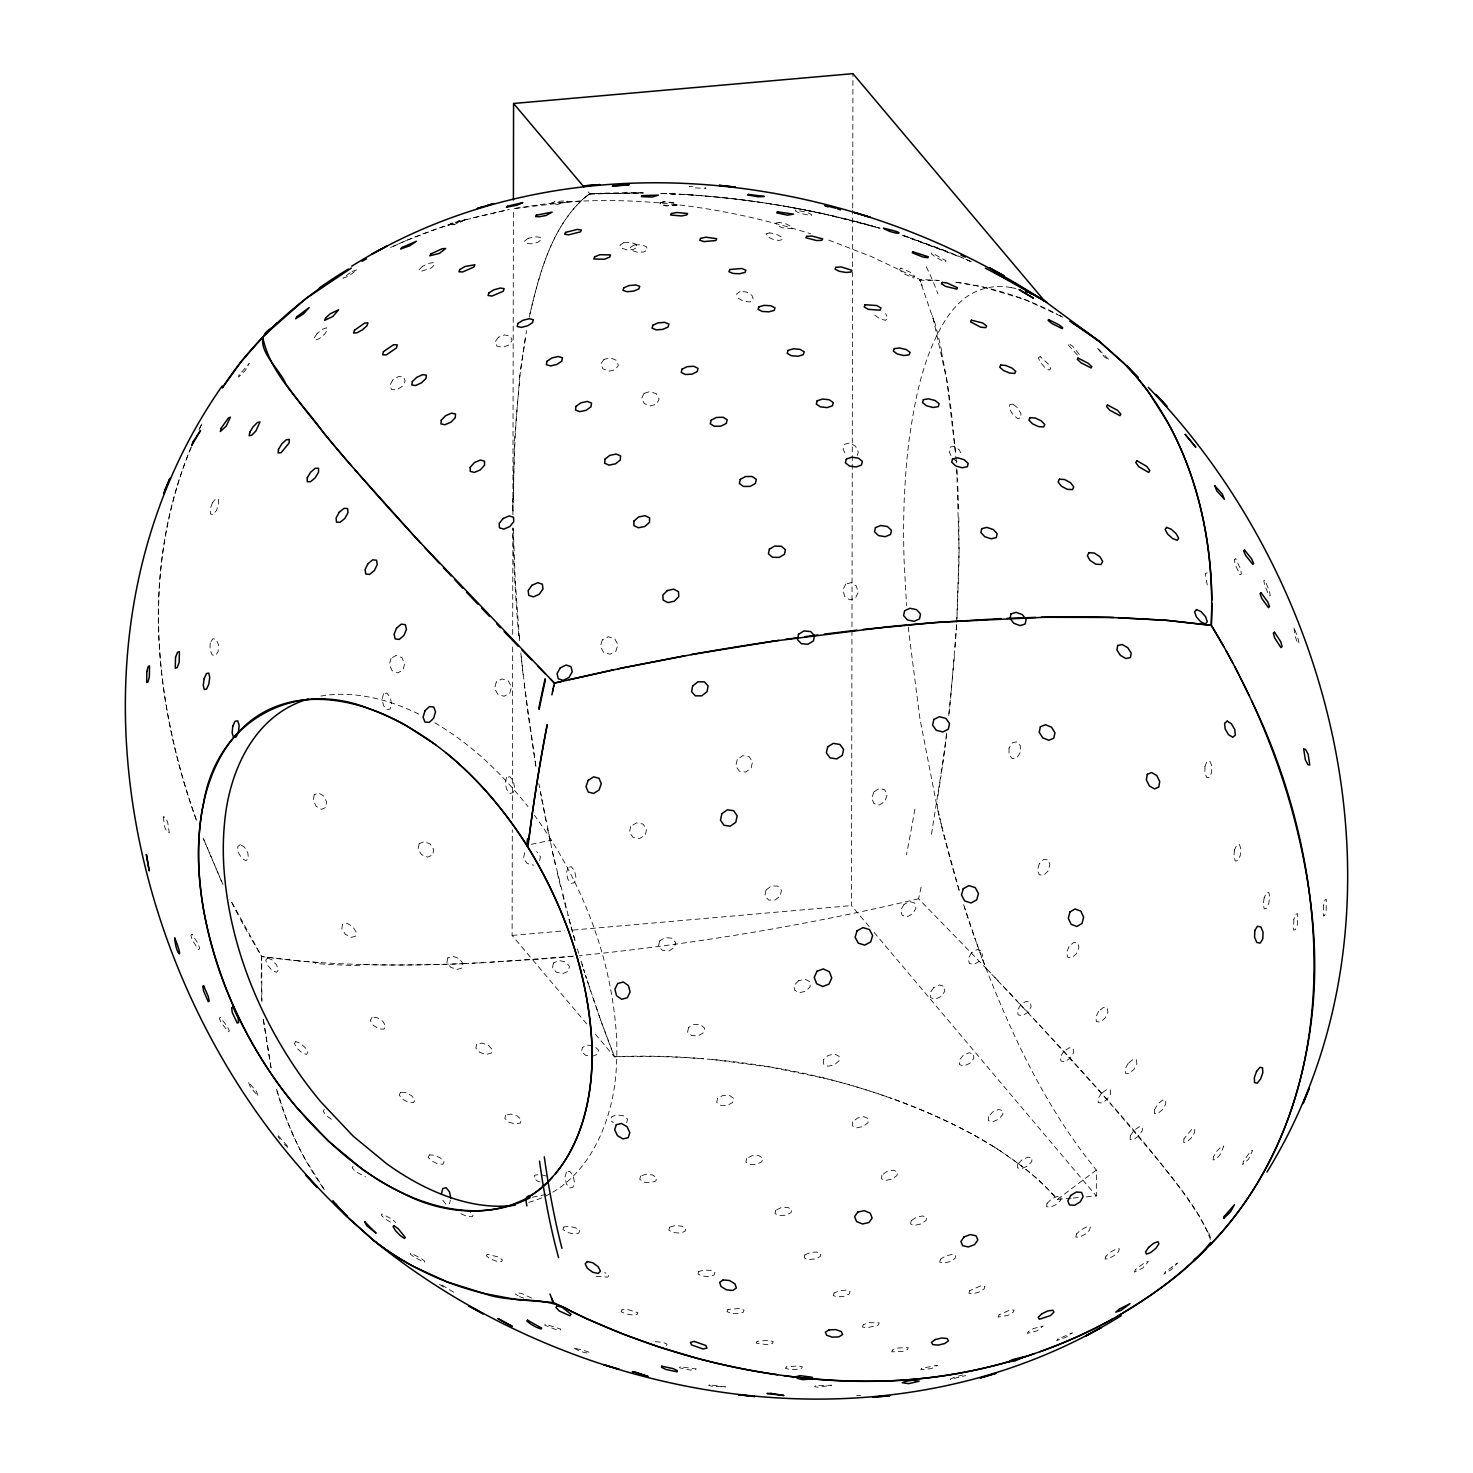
<?xml version="1.0" encoding="UTF-8"?>
<svg xmlns="http://www.w3.org/2000/svg" width="1473" height="1473" viewBox="0 0 1473 1473"><rect width="100%" height="100%" fill="white"/><g stroke="black" fill="none" stroke-linecap="round" stroke-linejoin="round"><path stroke-width="0.75" stroke-dasharray="5 3.75" d="M261.2 978.385L261.697 956.529L230.009 899.027M586.714 1023.919L512.107 935.429L512.309 829.704M512.328 818.215L512.659 645.837M512.678 634.347L512.88 527.868M512.899 514.832L513.396 208.89M869.18 926.591L851.486 905.582L852.591 268.988M852.591 266.705L852.701 210.179M852.701 208.043L852.941 73.65M1086.319 1196.886L1096.317 1196.002L1096.354 1170.059C1044.946 1106.886 1010.147 1032.076 981.405 956.364M956.953 618.77L958.978 563.017L958.831 515.292M956.603 624.607L951.135 693.415M956.732 622.324L959.126 550.479L956.75 468.764M956.585 625.031L954.891 650.164M954.412 656.461L948.63 716.854M519.895 375.063L514.464 440.666L513.009 512.217M519.638 377.18L526.579 330.596M946.716 733.241L942.83 763.014M520.595 369.41L525.401 337.151M942.297 766.899L940.621 778.425M940.069 782.218L937.749 797.188M931.47 834.307L943.604 757.38A485.63 129.329 -84.4 0 0 946.808 732.357M937.675 809.34L937.178 800.87M921.104 887.114L918.581 898.769L990.685 973.027M529.194 317.339C538.879 275.469 550.368 230.101 582.553 199.444M529.967 313.749C539.799 272.708 551.436 227.984 583.713 198.45M524.719 852.664L523.449 858.28L527.15 863.473L533.649 865.185M539.578 860.545L540.425 856.789L536.724 851.615M626.688 1122.702L627.59 1119.02L623.502 1115.798L616.856 1114.877L611.516 1116.847L610.614 1120.511L613.32 1122.684M449.449 1203.68L450.388 1200.219M857.231 455.507L858.336 452.137L855.574 446.245L849.976 442.931L844.821 444.165L843.164 449.21L845.944 455.12M191.398 446.742C140.911 565.779 153.339 701.995 196.774 821.124M199.555 428.533L203.145 421.278M198.965 429.84L201.819 424.058M453.721 1292.189L439.746 1283.812M666.33 1345.549L667.085 1344.131L662.924 1342.363L652.815 1341.461M353.06 1166.211L352.157 1167.739L355.453 1171.514L365.562 1176.927M324.336 1109.427L323.195 1111.231L326.159 1115.411L331.499 1119.517M582.792 199.242L584.855 197.492M584.081 198.137L587.635 195.338M1096.354 1170.059L1057.356 1199.427A816.429 265.803 0.1 0 0 1021.544 1165.972M585.204 197.216L586.328 196.332M586.714 196.038L589.752 193.847L642.025 192.871M587.874 195.173L589.182 194.252M589.513 194.013L643.406 192.926A267.607 87.128 0.1 0 0 589.697 193.736L585.849 189.207M350.151 272.744L342.97 278.194L348.162 276.408L357.221 269.706L352.01 271.492M528.678 1202.336C587.359 1186.612 614.425 1120.787 616.451 1064.961A161.57 82.046 78.6 0 0 616.671 1039.422C612.418 958.757 581.817 880.338 534.441 815.287M460.478 222.257L464.234 220.158L458.213 220.84M452.266 222.939L448.492 225.019L454.513 224.319M405.848 240.743L390.216 247.685A511.941 381.986 11.9 0 1 465.707 219.643M407.616 240.007L438.623 228.205L467.328 219.311M592.183 1056.399L597.541 1054.226L598.498 1050.046L594.484 1046.309L587.837 1045.186L582.479 1047.358L581.522 1051.538L585.536 1055.294L589.973 1056.031M954.375 1377.218L950.122 1379.317L965.754 1375.598M1207.234 572.887L1205.264 573.494L1207.234 584.928M465.763 219.753L506.657 210.013M473.22 217.709L509.327 209.479M958.26 1376.113L962.569 1375.082M918.581 898.769C806.965 925.265 693.544 944.119 579.405 955.627M531.219 844.287L551.473 840.199M532.434 1197.218L550.442 1193.59M514.261 208.577L541.272 204.452A412.256 307.544 11.9 0 1 570.788 201.654C651.839 196.664 733.462 209.111 810.629 233.839M515.476 208.337L575.372 201.378M320.819 696.066C343.467 692.071 366.832 695.201 388.633 701.958A566.497 287.64 78.6 0 1 419.363 714.405M573.439 956.198L569.462 956.585A412.256 76.891 -7.8 0 1 539.947 959.126L464.455 963.6M572.721 956.272L489.791 962.421M512.107 935.429L564.509 930.826M573.034 930.071L851.486 905.582M1071.11 1198.212L1057.356 1199.427L1047.524 1188.674A826.114 268.951 0.1 0 0 1002.376 1152.291C968.184 1129.754 930.77 1112.428 892.288 1098.6M1073.338 1198.028L1079.322 1197.494M576.716 201.304L580.73 201.101M483.788 962.734L471.912 963.287M466.039 963.526C397.913 965.993 329.326 966.122 261.697 956.529L249.232 935.337M693.083 186.261L689.069 186.371L690.027 187.071M589.752 193.847L641.676 193M919.152 280.22L938.283 280.588M856.678 1395.52L860.748 1395.612M662.003 193.571C717.406 195.283 772.607 202.556 826.721 214.506M661.653 193.35C735.469 196.185 809.082 207.527 880.025 228.241M660.585 193.35L675.555 193.939M683.049 194.362C747.989 198.505 812.636 208.945 875.238 226.842M939.443 280.422L919.668 279.41L871.059 256.431L825.745 238.902M695.385 187.936L706.046 188.36L705.088 187.66M298.319 960.838L261.697 956.529L261.899 1001.64M712.269 1059.418L770.121 1067.041L822.91 1077.905M956.456 282.356C991.642 286.94 1026.037 297.767 1057.411 314.338M955.774 282.153L981.718 286.701M1011.104 287.585C993.005 283.994 973.395 289.352 960.083 302.241A552.706 138.775 85 0 0 945.74 319.512C923.037 355.748 914.917 398.925 909.044 440.648A303.254 76.136 85 0 0 905.858 471.839L904.477 494.173A255.437 64.131 85 0 0 904.109 560.918L906.539 605.606M789.657 207.085L822.707 213.622L879.307 228.057L853.953 221.042M596.086 1276.318L607.926 1277.128L608.791 1274.974L604.74 1272.506M983.025 286.996L1024.453 299.406L1060.983 316.216M830.698 215.408L838.579 217.231M993.925 1146.841A785.846 255.842 0.1 0 0 972.125 1134.081C863.031 1076.155 737.329 1052.79 614.499 1056.878L594.024 1032.591M842.464 218.17L850.16 220.085M546.409 1176.062L539.873 1174.386L534.699 1175.251L533.889 1178.161L537.921 1181.383L542.267 1182.506M902.12 235.275L956.4 255.381M907.331 236.803L903.446 235.514L948.06 251.809L911.179 238.11M904.072 235.717L963.95 258.456M519.509 1296.663L523.762 1298.136M950.03 252.619L961.887 257.572M461.012 1213.807L467.217 1216.403L472.299 1216.772L473.256 1214.709L469.556 1211.414M966.822 259.856L973.082 262.544M965.772 259.266L973.045 262.489M434.83 722.82C471.176 744.049 502.127 773.62 527.978 806.633M390.455 1222.148L384.748 1218.576L381.194 1215.17L381.894 1213.936L392.131 1219.147L395.685 1222.553M993.925 1146.841L997.644 1149.198M531.569 1298.063L521.221 1293.331L516.213 1292.76L515.513 1294.141L518.183 1295.835M999.467 1150.376L1021.562 1165.953M439.488 1284.327L443.483 1286.979M1077.444 355.048L1067.612 344.24L1068.772 343.504L1072.878 346.413L1079.967 355.269M956.99 461.565L952.055 457.937L949.238 451.953L950.214 447.111L954.394 446.245L959.328 449.891L962.145 455.875M874.759 315.075L880.136 319.07L885.568 320.304L887.832 318.058L885.641 313.62M278.415 1135.812L288.1 1146.896M284.399 1144.3L287.787 1147.467M998.142 980.852L993.17 975.623M1003.15 986.118L1013.185 996.724M1023.219 1007.403L1015.689 999.394M1025.724 1010.073L1029.553 1014.179M1033.365 1018.266L1112.023 1105.081M1115.227 1108.746L1121.469 1115.945A1480.936 89.816 42.1 0 1 1149.732 1149.456C1171.311 1178.197 1197.807 1205.264 1210.401 1239.493M874.078 932.391L1096.317 1196.002M442.784 1200.237L446.116 1204.398M277.974 1136.64L279.925 1139.273M324.373 1189.613L304.911 1158.846A1620.779 662.427 -47 0 1 284.16 1112.851L276.077 1087.774M247.096 931.544L240.357 919.207M238.018 914.807L230.893 900.942M222.957 884.518L202.482 836.333M1208.063 1232.441L1199.519 1216.569L1185.839 1196.15A1619.398 98.212 42.1 0 0 1162.179 1164.904L1101.325 1092.911A1619.692 98.231 42.1 0 0 1057.78 1044.652L985.75 967.853L974.887 938.356M221.373 881.149L203.145 838.174M920.828 282.153L919.668 279.41L934.158 321.795M921.472 283.755L922.153 285.486M979.95 952.46L980.668 954.412M978.514 948.538L979.232 950.508M977.096 944.561L977.796 946.55M600.671 1020.108L614.499 1056.878A955.885 240.007 85 0 1 601.021 1021.102L585.72 976.01M976.378 942.573L963.379 903.962M599.75 1017.567L597.946 1012.448M972.29 930.918L974.242 936.552M597.044 1009.852L591.649 994.128M970.873 926.812L964.318 906.926M590.765 991.458L588.997 986.1M587.23 980.668L588.114 983.393M585.462 975.2L586.346 977.943M583.603 969.271L584.671 972.64M583.731 969.676L584.597 972.438M582.001 964.097L582.866 966.896M582.553 965.883L579.939 957.34M959.181 890.429L942.72 830.422M577.453 949.054L578.76 953.436M276.482 1089.228C286.425 1123.678 301.302 1156.876 321.961 1186.244A1480.936 605.274 -47 0 0 324.539 1189.834M932.391 315.535L932.704 316.621M574.857 940.105L570.935 926.241M933.017 317.726L946.844 380.329L955.682 453.868M575.022 940.731L567.897 915.101M570.382 924.234L552.578 852.407L538.86 783.673M566.055 908.105L562.391 893.89M943.77 834.639L944.837 838.837A552.706 138.775 85 0 0 959.052 889.987M941.67 826.169L943.346 832.963M942.186 828.305L939.608 817.589M560.605 886.672L557.07 872.053M941.044 823.61L937.086 806.725M938.08 811.089L939.093 815.434M555.339 864.633L551.952 849.59M936.589 804.516L919.815 717.922L908.712 631.365A308.373 77.425 85 0 1 908.325 627.075M271.106 1067.999L263.17 1018.782M270.958 1067.594L262.949 1016.48M550.294 841.967L547.348 827.973M941.523 352.121L945.795 374.234A485.133 129.201 -84.4 0 1 951.19 410.157L956.014 458.25M545.912 820.903L540.388 792.179M535.896 766.439L523.928 681.925M535.785 765.794L527.555 710.888L520.982 654.583M523.118 674.689L520.816 652.926M519.196 635.655L519.766 641.989M519.435 638.343L515.274 581.062L513.267 528.089M956.106 459.208L956.364 462.817M956.861 470.053L957.505 481.1M261.789 1000.388L261.218 981.791M957.8 486.698L958.684 509.492M934.361 321.169A520.65 140.303 -84.2 0 1 941.744 351.458M951.116 693.415A485.63 129.329 -84.4 0 1 948.778 715.491M1059.234 315.259A1620.779 662.427 -47 0 1 1062.77 317.211M661.303 193.35A267.607 87.128 0.1 0 1 682.975 194.491M513.488 499.421A412.109 102.594 85 0 1 520.043 378.193M518.735 635.692A412.109 103.478 85 0 1 512.825 528.733M512.549 510.358A412.109 103.478 85 0 1 512.494 498.242M614.444 1056.712A229.254 74.644 0.1 0 1 703.56 1058.792M190.956 447.755A486.127 337.059 70.8 0 0 180.829 474.95C168.695 511.794 161.496 550.221 159.102 588.924A380.55 263.833 70.8 0 0 159.01 642.081C161.459 685.037 169.064 727.625 180.332 769.127A486.127 337.041 70.8 0 0 197.345 822.689M318.444 962.513A525.695 100.864 -8.2 0 1 298.135 960.893M359.633 965.68A543.868 103.847 -8.1 0 1 315.314 963.508M464.179 963.729A511.941 95.579 -7.9 0 1 362.634 964.576M1208.836 1233.14A1184.771 71.79 42.1 0 1 1210.696 1238.922M914.899 809.119A540.886 115.023 -83.1 0 1 906.429 854.856M1011.104 287.566A1102.927 276.924 85 0 1 1017.291 288.966M823.039 1077.849A496.788 161.735 0.1 0 1 892.159 1098.637M926.222 266.742A540.886 145.864 -84.2 0 1 937.896 293.863M1154.464 1109.685L1154.464 1113.606L1157.76 1113.588L1162.418 1109.648L1165.732 1104.087L1165.732 1100.165L1162.436 1100.165L1157.76 1104.106L1154.464 1109.685M1204.932 766.549L1204.914 773.27L1206.884 777.707L1209.683 777.265L1211.69 772.202L1211.708 765.481L1209.738 761.044L1206.921 761.486L1204.932 766.549M1009.06 748.026L1009.005 754.636L1012.301 758.669L1016.978 757.748L1020.31 752.445L1020.347 745.835L1017.07 741.803L1012.393 742.705L1009.06 748.026M988.475 1116.644L988.457 1120.714L992.636 1121.8L998.565 1119.277L1002.763 1114.601L1002.8 1110.532L998.62 1109.445L992.692 1111.986L988.475 1116.644M823.499 1059.529L823.425 1064.003L827.936 1066.231L834.418 1064.887L839.039 1060.781L839.131 1056.288L834.602 1054.079L828.139 1055.423L823.499 1059.529M163.227 816.871L164.884 827.642L167.425 832.448L169.303 832.779L167.646 821.989L165.086 817.202L163.227 816.871M1130.288 1135.775L1130.141 1139.586L1133.584 1139.697L1138.592 1136.033L1142.238 1130.767L1142.385 1126.974L1138.942 1126.863L1133.934 1130.509L1130.288 1135.775M210.216 642.983L209.939 649.667L212.149 654.896L215.555 655.614L218.17 651.361L218.446 644.677L216.236 639.429L212.83 638.73L210.216 642.983M852.72 1121.874L852.425 1125.906L856.789 1127.821L863.252 1126.477L868.02 1122.665L868.315 1118.615L863.951 1116.718L857.489 1118.062L852.72 1121.874M1017.751 1164.149L1017.493 1167.886L1021.489 1168.715L1027.381 1166.137L1031.744 1161.7L1032.002 1157.962L1028.025 1157.134L1022.115 1159.693L1017.751 1164.149M1183.979 1138.758L1183.666 1142.44L1186.63 1142.164L1191.123 1138.077L1194.511 1132.59L1194.824 1128.907L1191.878 1129.183L1183.979 1138.758M1234.503 849.921L1233.858 856.586L1235.276 861.024L1237.909 860.619L1240.211 855.61L1240.855 848.945L1239.456 844.526L1236.823 844.931L1234.503 849.921M1323.656 905.011L1323.472 915.985L1324.761 915.433L1326.142 910.332L1326.326 899.34L1325.019 899.893L1323.656 905.011M881.94 1175.159L881.498 1178.823L885.733 1180.425L892.159 1179.044L897.039 1175.472L897.48 1171.808L893.246 1170.206L886.801 1171.587L881.94 1175.159M1264.165 897.794L1263.245 904.422L1264.221 908.786L1266.541 908.325L1268.824 903.336L1269.744 896.707L1268.75 892.343L1266.43 892.785L1264.165 897.794M1047.082 1203.294L1046.603 1206.7L1050.396 1207.216L1056.215 1204.546L1060.689 1200.256L1061.168 1196.868L1057.393 1196.352L1051.556 1199.022L1047.082 1203.294M1293.865 919.244L1293.57 930.163L1295.448 929.647L1297.455 924.584L1297.75 913.665L1295.872 914.181L1293.865 919.244M342.565 924.271L341.828 928.782L345.253 934.195L350.85 937.344L355.324 936.386L356.061 931.893L352.618 926.48L347.039 923.332L342.565 924.271M314.191 794.812L313.289 800.373L316.272 806.394L321.427 809.34L325.717 807.517L326.638 801.956L323.637 795.936L318.481 792.99L314.191 794.812M1213.623 1156.452L1213.034 1159.951L1215.593 1159.398L1219.81 1155.127L1223.824 1146.123L1221.246 1146.675L1217.029 1150.947L1213.623 1156.452M911.161 1220.767L910.59 1224.063L914.715 1225.37L921.122 1223.916L926.057 1220.546L926.646 1217.25L922.521 1215.943L916.114 1217.398L911.161 1220.767M765.96 890.134L764.892 895.952L768.667 900.058L775.056 900.04L780.34 895.934L781.408 890.134L777.634 886.028L771.244 886.028L765.96 890.134M419.179 843.716L418.056 849.129L421.536 854.69L427.575 857.139L432.639 855.04L433.762 849.608L430.282 844.047L424.242 841.599L419.179 843.716M447.847 957.855L446.89 962.403L450.664 967.245L456.906 969.547L462.006 967.964L462.945 963.416L459.189 958.573L452.929 956.272L447.847 957.855M659.573 940.952L658.486 946.218L662.39 950.343L669.018 950.895L674.468 947.562L675.573 942.297L671.651 938.172L665.023 937.62L659.573 940.952M688.554 1027.546L687.596 1032.168L691.592 1035.593L698.239 1035.814L703.615 1032.702L704.573 1028.08L700.559 1024.656L693.93 1024.416L688.554 1027.546M795.862 210.031L795.623 211.173L800.023 213.309L811.236 215.702L811.476 214.561L807.075 212.425L795.862 210.031M775.719 1210.29L775.019 1213.568L779.217 1215.593L785.864 1215.207L791.056 1212.629L791.756 1209.37L787.558 1207.326L780.911 1207.713L775.719 1210.29M553.517 962.974L552.467 967.798L556.371 972.198L562.962 973.579L568.375 971.149L569.425 966.306L565.522 961.924L558.93 960.525L553.517 962.974M717.609 1098.361L716.707 1102.467L720.757 1105.358L727.404 1105.358L732.725 1102.467L733.628 1098.361L729.577 1095.452L722.93 1095.452L717.609 1098.361M737.218 759.589L735.819 765.997L739.299 771.152L745.633 772.055L751.12 768.151L752.519 761.744L749.039 756.588L742.705 755.686L737.218 759.589M476.7 1044.32L475.834 1048.187L479.738 1052.385L486.127 1054.465L491.264 1053.213L492.129 1049.347L488.207 1045.149L481.818 1043.068L476.7 1044.32M630.739 826.427L629.394 832.411L633.095 837.401L639.687 838.487L645.303 835.025L646.647 829.041L642.946 824.033L636.354 822.947L630.739 826.427M1076.487 1233.951L1075.787 1237.025L1079.341 1237.191L1085.067 1234.356L1089.597 1230.176L1090.296 1227.101L1086.743 1226.935L1081.035 1229.771L1076.487 1233.951M746.682 1158.459L745.835 1162.105L749.923 1164.591L756.551 1164.407L761.854 1161.7L762.701 1158.036L758.632 1155.569L751.985 1155.734L746.682 1158.459M940.418 1259.249L939.719 1262.177L943.714 1263.153L950.085 1261.569L955.093 1258.384L955.793 1255.438L951.797 1254.462L945.427 1256.046L940.418 1259.249M505.662 1115.135L504.834 1118.467L508.829 1122.15L515.292 1124.009L520.466 1122.978L521.276 1119.646L517.299 1115.963L510.818 1114.104L505.662 1115.135M390.989 658.376L389.369 664.728L392.223 670.749L397.894 672.903L403.05 669.939L404.688 663.587L401.834 657.566L396.163 655.411L390.989 658.376M239.031 375.099L238.497 377.198L245.347 370.404L249.268 363.389L239.031 375.099M804.884 1254.904L804.129 1257.795L808.29 1259.507L814.919 1259.01L820.148 1256.616L820.903 1253.726L816.742 1252.013L810.113 1252.51L804.884 1254.904M1243.47 1161.313L1242.586 1164.664L1248.46 1159.306L1252.658 1150.376L1250.595 1151.205L1243.47 1161.313M640.589 1176.062L639.724 1179.302L643.811 1182.119L650.495 1182.837L655.816 1181.051L656.682 1177.811L652.576 1174.994L645.911 1174.276L640.589 1176.062M383.514 693.801L382.115 698.975L383.477 705.585L386.791 709.728L390.142 709.01L391.542 703.836L390.179 697.245L386.865 693.083L383.514 693.801M506.602 777.449L505.202 782.623L506.546 789.215L509.879 793.376L513.212 792.64L514.629 787.466L513.267 780.874L509.953 776.713L506.602 777.449M567.915 867.45L566.497 872.624L567.86 879.215L571.174 883.377L574.525 882.658L575.925 877.466L574.58 870.874L571.248 866.732L567.915 867.45M566.405 1172.085L565.006 1177.258L566.369 1183.85L569.683 1188.011L573.034 1187.275L574.433 1182.101L573.071 1175.509L569.756 1171.348L566.405 1172.085M496.291 681.981L494.541 688.333L497.745 694.243L504.042 696.269L509.75 693.194L511.499 686.841L508.295 680.913L501.998 678.906L496.291 681.981M1039.349 863.638L1037.489 870.027L1039.257 874.852L1043.62 875.293L1048.021 871.077L1049.881 864.688L1048.113 859.864L1043.749 859.44L1039.349 863.638M669.681 1227.212L668.834 1230.084L672.958 1232.514L679.642 1233.085L684.963 1231.465L685.81 1228.592L681.686 1226.162L675.002 1225.591L669.681 1227.212M602.328 639.926L600.376 646.371L603.562 652.3L610.006 654.251L615.935 651.066L617.887 644.64L614.701 638.711L608.257 636.759L602.328 639.926M834.086 1292.999L833.276 1295.559L837.382 1296.921L843.992 1296.295L849.24 1294.049L850.05 1291.508L845.944 1290.145L839.334 1290.753L834.086 1292.999M969.713 1290.606L968.884 1293.22L972.751 1293.828L979.066 1292.079L984.111 1288.985L984.94 1286.389L981.073 1285.782L969.713 1290.606M1105.947 1256.211L1105.045 1259.01L1108.34 1258.807L1113.901 1255.751L1118.486 1251.627L1119.388 1248.828L1116.092 1249.03L1110.532 1252.087L1105.947 1256.211M698.81 1271.494L697.963 1274.016L702.105 1276.097L708.771 1276.52L714.092 1275.029L714.939 1272.525L710.796 1270.444L704.131 1270.002L698.81 1271.494M212.425 502.772L210.179 509.124L210.436 514.003L213.033 514.556L216.457 510.468L218.685 504.116L218.427 499.237L215.831 498.684L212.425 502.772M873.931 791.885L871.703 798.182L873.968 803.614L879.381 804.995L884.776 801.533L887.004 795.236L884.739 789.804L879.326 788.405L873.931 791.885M563.846 1226.991L562.907 1229.476L566.884 1232.33L573.42 1233.877L578.705 1233.214L579.644 1230.728L575.685 1227.893L569.149 1226.328L563.846 1226.991M727.938 1309.46L727.11 1311.651L731.234 1313.382L737.918 1313.658L743.239 1312.333L744.068 1310.16L739.943 1308.411L727.938 1309.46M863.288 1324.743L862.423 1326.952L866.474 1327.946L878.331 1325.074L879.197 1322.864L868.573 1322.644L863.288 1324.743M1069.03 946.476L1066.544 952.571L1067.704 957.229L1071.81 957.689L1076.468 953.694L1078.936 947.581L1077.794 942.941L1073.688 942.481L1069.03 946.476M999.044 1314.837L998.086 1317.12L1008.011 1315.371L1013.093 1312.369L1014.068 1310.105L1010.349 1309.884L999.044 1314.837M621.974 1309.828L621.183 1311.633L625.27 1313.732L631.88 1314.947L637.128 1314.524L637.938 1312.719L627.222 1309.405L621.974 1309.828M1135.517 1269.56L1134.376 1272.083L1142.698 1268.143L1148.424 1261.496L1145.46 1262.085L1135.517 1269.56M757.104 1341.332L756.257 1343.155L767.065 1344.683L772.386 1343.486L773.233 1341.664L769.09 1340.283L757.104 1341.332M429.361 1154.924L428.238 1157.318L431.755 1161.019L437.849 1163.873L442.95 1164.204L444.091 1161.81L440.574 1158.109L434.48 1155.237L429.361 1154.924M644.014 393.383L641.62 398.41L644.345 403.62L650.587 405.959L656.719 404.044L659.112 399.017L656.387 393.807L650.145 391.487L644.014 393.383M487.213 1254.223L486.385 1255.953L490.251 1258.863L496.548 1261.238L501.593 1261.698L502.422 1259.949L498.555 1257.04L487.213 1254.223M1098.619 1011.343L1095.746 1017.235L1096.446 1021.654L1100.313 1022.023L1105.063 1018.138L1107.935 1012.264L1107.236 1007.845L1103.369 1007.458L1098.619 1011.343M845.723 584.1L842.924 589.771L844.563 596.289L849.7 599.861L855.297 598.369L858.096 592.68L856.457 586.162L851.32 582.608L845.723 584.1M400.582 1092.23L399.22 1094.973L402.46 1099.153L408.389 1102.338L413.545 1102.651L414.907 1099.926L411.667 1095.746L405.738 1092.561L400.582 1092.23M892.546 1350.005L891.607 1351.846L902.12 1351.496L907.405 1349.507L908.344 1347.648L897.83 1348.016L892.546 1350.005M392.739 380.034L389.848 385.374L391.468 389.443L396.624 389.848L402.295 386.368L405.185 381.028L403.565 376.959L398.41 376.554L392.739 380.034M410.783 1253.192L410.304 1254.094L414.079 1257.113L424.371 1262.251L424.85 1261.367L421.075 1258.347L410.783 1253.192M372.006 1017.346L370.294 1020.439L373.111 1025.19L378.764 1028.835L383.974 1029.204L385.668 1026.11L382.87 1021.36L377.198 1017.733L372.006 1017.346M1128.171 1063.414L1125.041 1069.103L1125.372 1073.301L1128.981 1073.504L1133.75 1069.637L1136.861 1063.929L1136.53 1059.75L1132.921 1059.547L1128.171 1063.414M971.462 952.81L968.277 958.518L969.271 963.36L973.837 964.52L979.324 961.298L982.509 955.59L981.515 950.748L976.93 949.606L971.462 952.81M921.675 1368.307L920.864 1369.743L931.433 1368.601L937.436 1365.287L921.675 1368.307M904.035 904.367L900.795 910.056L901.992 915.23L906.926 916.85L912.708 913.978L915.948 908.289L914.751 903.133L909.817 901.494L904.035 904.367M545.249 1324.098L544.679 1325.092L555.211 1329.327L560.145 1330.101L560.716 1329.106L545.249 1324.098M786.269 1366.926L785.422 1368.38L789.546 1369.393L796.23 1369.374L801.551 1368.325L802.398 1366.889L798.274 1365.876L786.269 1366.926M1028.449 1331.426L1027.307 1333.341L1036.937 1330.911L1043.197 1326.068L1033.567 1328.499L1028.449 1331.426M1020.752 1004.678L1017.456 1010.257L1018.156 1014.842L1022.428 1015.726L1027.804 1012.393L1031.1 1006.814L1030.4 1002.229L1026.129 1001.345L1020.752 1004.678M1063.874 1051.243L1060.468 1056.712L1060.891 1061.039L1064.887 1061.683L1070.135 1058.24L1073.559 1052.772L1073.136 1048.445L1069.122 1047.8L1063.874 1051.243M1165.272 1272.009L1163.817 1274.255L1171.366 1269.523L1177.387 1263.042L1165.272 1272.009M1101.565 1093.15L1098.048 1098.527L1098.195 1102.614L1101.933 1102.982L1107.07 1099.447L1110.587 1094.071L1110.439 1090.002L1106.702 1089.615L1101.565 1093.15M317.1 333.579L314.08 338.072L314.983 340.171L319.291 338.643L324.447 334.389L327.466 329.878L326.564 327.779L322.274 329.308L317.1 333.579M680.195 1366.741L679.495 1367.773L690.358 1370.111L696.232 1369.025L680.195 1366.741M498.371 337.262L495.149 341.865L496.88 346.045L502.569 347.333L508.885 344.977L512.107 340.373L510.376 336.212L504.687 334.905L498.371 337.262M933.716 987.628L930.015 992.894L930.641 997.681L935.245 999.173L941.137 996.503L944.837 991.237L944.211 986.468L939.608 984.977L933.716 987.628M604.059 359.338L600.874 363.831L602.807 368.747L608.736 371.214L615.18 369.778L618.384 365.286L616.451 360.351L610.522 357.902L604.059 359.338M295.797 1041.577L294.361 1043.602L296.865 1048.205L301.873 1052.716L306.421 1054.465L307.875 1052.44L305.371 1047.819L300.363 1043.326L295.797 1041.577M931.949 252.859L931.304 253.724L935.005 256.67L940.86 259.966L945.482 261.678L946.126 260.813L931.949 252.859M574.323 1348.218C584.947 1355.27 602.936 1354.313 574.323 1348.218M248.642 1082.6L250.613 1087.626L258.198 1096.059L256.228 1091.033L248.642 1082.6M900.85 268.068L899.58 269.651L902.765 273.205L913.499 278.029L914.77 276.445L911.584 272.873L900.85 268.068M963.25 1055.294L959.236 1060.229L959.494 1064.648L963.858 1065.955L969.786 1063.396L973.8 1058.461L973.543 1054.06L969.179 1052.735L963.25 1055.294M815.471 1385.706L814.606 1386.737L818.712 1387.327L831.564 1385.246L815.471 1385.706M267.589 957.966L265.692 960.193L267.515 965.294L272.008 970.302L276.519 972.272L278.415 970.044L276.593 964.944L272.118 959.936L267.589 957.966M1057.945 1339.049L1056.601 1340.596L1065.789 1337.318L1072.307 1332.881L1057.945 1339.049M220.177 1017.512L219.311 1018.414L221.373 1022.98L228.462 1031.836L229.346 1030.934L227.284 1026.368L220.177 1017.512M798.679 980.668L794.26 985.198L794.499 990.169L799.25 992.71L805.713 991.292L810.132 986.781L809.892 981.791L805.142 979.269L798.679 980.668M422.567 266.282L419.069 269.725L420.173 271.64L431.294 267.976L434.793 264.532L433.688 262.617L428.606 263.336L422.567 266.282M240.283 844.6L237.669 846.68L238.203 852.278L241.572 858.078L245.788 860.711L248.403 858.612L247.869 853.033L244.518 847.214L240.283 844.6M192.061 934.305L190.864 935.226L192.245 940.087L198.468 949.588L199.665 948.667L198.284 943.806L192.061 934.305M528.236 238.313L524.535 241.056L525.787 243.34L531.274 243.855L537.792 242.29L541.493 239.565L540.241 237.263L534.754 236.748L528.236 238.313M740.127 291.415L736.629 293.9L738.028 298.025L743.497 301.357L749.831 301.947L753.329 299.461L751.948 295.355L746.48 292.022L740.127 291.415M709.47 1384.859L708.605 1385.412L712.693 1386.406L725.489 1386.903L709.47 1384.859M623.65 242.769L619.93 245.126L621.256 248.072L626.872 249.839L633.464 249.434L637.183 247.077L635.857 244.131L630.26 242.345L623.65 242.769M634.126 244.978L630.407 247.335L631.733 250.355L637.349 252.27L643.94 251.975L647.66 249.618L646.316 246.599L640.718 244.684L634.126 244.978M1040.159 356.613L1038.373 357.736L1040.214 362.137L1044.596 367.237L1048.96 370.054L1050.746 368.931L1048.905 364.531L1040.159 356.613M451.953 223.215L448.179 225.314L454.2 224.632L464.547 219.864L451.953 223.215M1097.624 348.272L1104.511 357.092L1109.077 359.817L1097.624 348.272M554.805 201.727L550.902 203.274L557.365 204.397L567.86 201.764L566.81 200.659L554.805 201.727M1294.086 627.977C1294.675 643.406 1304.599 653.754 1294.086 627.977M1235.792 558.838L1234.374 559.317L1235 564.141L1239.916 574.599L1241.334 574.12L1240.726 569.296L1235.792 558.838M1264.81 580.252L1263.816 580.583L1264.699 585.297L1269.266 595.902L1270.26 595.552L1269.358 590.839L1264.81 580.252M663.697 201.948L659.775 202.961L660.861 204.637L666.312 205.981L676.862 205.207L675.776 203.532L670.325 202.188L663.697 201.948M664.01 201.672L660.088 202.685L661.174 204.342L666.625 205.668L677.175 204.913L676.089 203.256L664.01 201.672M769.827 232.881L766.052 233.765L767.102 236.343L772.368 239.123L778.757 240.449L782.531 239.547L781.482 236.969L776.216 234.207L769.827 232.881M1012.908 404.173L1009.631 404.707L1009.649 409.107L1012.964 414.815L1017.64 418.461L1020.918 417.945L1020.899 413.526L1017.585 407.818L1012.908 404.173M779.733 222.515L775.903 222.994L776.897 225.166L782.108 227.726L792.345 228.702L791.351 226.547L786.14 223.97L779.733 222.515"/><path stroke-width="1.5" d="M1211.8 603.488L1211.303 625.344C1237.117 667.674 1258.752 712.564 1275.655 759.184A486.127 337.059 70.8 0 1 1292.686 812.746M513.414 199.997L513.561 103.478L852.941 73.65L1044.504 300.897L1100.128 342.049L1122.794 362.119A1480.936 605.274 -47 0 1 1151.039 395.611C1192.504 455.047 1211.027 528.181 1211.782 600.063M1210.696 1242.42C1186.078 1273.059 1150.781 1296.093 1116.994 1316.512M555.431 1173.705C579.349 1144.742 589.495 1106.849 591.686 1069.95A161.57 82.046 78.6 0 0 591.888 1044.412C588.5 973.745 563.828 905.03 526.708 845.189L527.555 838.487M551.878 694.906L553.848 685.645M552.596 691.5L553.24 688.462M553.553 687.007L554.419 683.085L415.055 537.037A1620.779 98.304 42.1 0 1 375.044 492.737L348.659 462.596A1466.795 88.951 42.1 0 1 325.699 435.345L306.218 411.096A1620.779 98.304 42.1 0 1 285.431 383.293C279.833 368.25 246.433 341.644 272.395 327.503M1210.659 1243.028L1210.235 1244.703C1180.462 1275.508 1145.552 1301.119 1107.954 1321.539A517.686 386.202 11.9 0 1 1045.664 1349.636L1039.975 1351.698M441.44 1193.646L442.839 1188.472L446.19 1187.754L449.504 1191.896L450.848 1198.488M1266.983 1172.085C1419.015 925.062 1343.137 588.445 1148.314 387.381M222.681 387.417C243.266 355.38 269.89 327.558 299.461 303.714M222.239 387.97L241.333 361.456L262.765 337.17C269.927 374.05 302.168 402.313 323.287 432.418A1480.936 89.816 42.1 0 0 351.513 465.91M222.184 385.963C43.177 641.602 128.28 1012.246 347.149 1216.643M552.393 1177.203C515.845 1220.178 449.541 1218.189 402.994 1193.296A565.853 287.309 78.6 0 1 361.861 1168.715L328.516 1141.225L296.183 1106.996A415.736 211.081 78.6 0 1 277.219 1082.581M277.2 322.9L264.514 335.071L305.924 298.614L351.384 268.031M274.807 325.202L277.347 322.826M351.734 266.19C556.849 138.186 829.244 166.154 1028.798 291.249L1044.504 300.897L1042.405 299.663M1121.266 1315.684C890.042 1459.191 577.6 1406.936 372.872 1239.824L350.206 1219.736A1480.936 605.274 -47 0 1 335.421 1203.68M1112.318 1319.145C1059.455 1348.458 1001.032 1367.294 941.321 1376.132A415.846 310.214 11.9 0 1 885.457 1381.048C777.284 1383.902 669.073 1358.603 571.782 1311.725C545.783 1294.657 512.788 1304.121 484.212 1293.515C471.25 1290.33 458.49 1286.334 446.043 1281.492C419.805 1271.254 395.003 1257.261 372.872 1239.824M361.935 261.273L366.464 258.843M1034.377 1353.65C954.338 1381.6 867.689 1387.308 784.023 1375.672M483.291 206.588L477.307 208.466L493.602 203.569L487.618 205.447M550.423 679.053L554.419 683.085L562.631 681.152M554.419 683.085L623.539 667.674L696.619 653.625A517.686 96.537 -7.8 0 1 772.239 641.344M569.259 679.624L612.934 669.902M618.034 668.834L685.092 655.706M530.17 1197.678C468.543 1229.311 397.066 1198.746 347.72 1157.925C272.137 1095.617 221.3 1005.249 203.44 909.264A172.562 87.607 78.6 0 1 203.661 802.932C216.439 722.009 293.937 677.93 369.41 708.789C438.549 733.996 492.295 789.51 530.317 851.026C564.362 907.773 587.119 972.088 591.594 1038.355A161.975 82.249 78.6 0 1 591.538 1072.326C588.464 1118.596 571.616 1168.789 531.127 1195.321C523.744 1196.094 526.248 1201.471 526.911 1205.945M691.076 654.62L778.849 640.35M293.937 701.387C317.247 696.968 341.386 699.951 363.868 706.966A566.497 287.64 78.6 0 1 404.909 724.808L435.677 744.712M772.239 641.326L886.764 626.927A415.846 77.553 -7.8 0 1 942.628 622.011L1046.935 617.169M785.293 639.429L798.256 637.606M804.755 636.704L817.773 634.973M824.291 634.126L856.881 630.168M863.381 629.431L933.919 622.674L1001.088 618.586M515.311 1205.172C485.225 1209.241 454.844 1201.139 427.778 1188.306A565.853 287.309 78.6 0 1 386.644 1163.725L353.281 1136.235L320.948 1102.007A415.736 211.081 78.6 0 1 301.983 1077.592C257.628 1015.173 228.223 940.989 223.675 864.209A170.629 86.631 78.6 0 1 224.651 821.989C228.996 774.467 250.999 722.543 297.546 702.842A401.761 203.992 78.6 0 1 308.004 699.049M1006.961 618.347L1035.666 617.408M1041.245 617.279L1113.533 617.482M1118.21 617.629L1168.236 620.446L1211.303 625.344L1223.768 646.537M777.56 1374.769L771.115 1373.812A517.686 386.221 11.9 0 1 695.385 1357.83L658.468 1346.764L622.361 1333.802L587.267 1318.979L553.332 1302.463L517.226 1299.702L484.341 1293.552L447.405 1282.026L413.784 1266.614A1620.779 662.427 -47 0 1 373.737 1240.487L347.352 1216.845A1466.795 599.493 -47 0 1 332.88 1200.642M824.917 205.355L835.909 208.264M837.456 208.798L840.531 209.884M824.99 205.797L828.065 206.883M1029.793 293.311L1031.892 294.25M960.912 255.087L965.275 257.112M985.345 268.215L1014.971 283.387L1044.504 300.897M994.091 272.468L1047.027 302.388M1036.108 296.257L1038.207 297.343M1071.994 322.569L1100.128 342.049M445.785 752.537C477.749 778.573 504.723 810.389 526.708 845.189M545.746 674.303L537.627 666.035M531.587 659.867L521.792 649.814M518.367 646.297L504.116 631.567M496.769 623.926L500.452 627.774M489.294 616.156L481.745 608.257M477.952 604.261L466.481 592.183M462.632 588.114L454.954 579.957M451.106 575.869L443.447 567.694M439.635 563.607L424.482 547.275M420.726 543.206L354.625 469.5M513.561 103.478L583.879 186.905M277.219 1082.563C232.863 1020.181 203.477 945.979 198.91 869.199A170.629 86.631 78.6 0 1 199.886 826.979C204.231 779.456 226.234 727.533 272.781 707.832A401.761 203.992 78.6 0 1 293.956 701.406M1225.904 650.33L1232.643 662.666M1234.982 667.048L1249.251 695.661M1251.627 700.725C1333.93 870.34 1348.9 1099.76 1210.235 1244.703C1237.099 1217.232 1258.66 1184.826 1274.974 1150.1A486.127 337.041 70.8 0 0 1292.152 1106.904C1304.323 1070.079 1311.486 1031.652 1313.898 992.931A380.55 263.833 70.8 0 0 1313.99 939.792C1311.541 896.818 1303.936 854.248 1292.668 812.746M551.528 1298.118L553.332 1302.463L549.926 1294.012M558.598 1257.611A520.3 127.746 -86.7 0 1 539.523 1161.092M528.034 845.852A514.132 136.934 -84.4 0 1 547.238 724.826M1069.748 321.224A1620.779 662.427 -47 0 1 1099.281 341.386L1125.667 365.028A1466.795 599.493 -47 0 1 1148.627 392.278L1168.107 423.027A1620.779 662.427 -47 0 1 1188.84 469.022C1206.903 518.883 1213.752 572.463 1211.303 625.344L1164.296 620.133L1109.187 617.353A517.686 96.574 -7.8 0 0 1046.99 617.15M539.118 709.47A544.402 137.854 -84.1 0 1 545.415 679.789M528.807 839.168A516.342 137.689 -84.4 0 1 547.164 724.716M538.75 708.642A541.88 136.915 -84.1 0 1 545.102 678.703M299.442 303.677A525.695 393.825 12.4 0 1 319.77 288.358M319.31 287.99A543.868 407.137 12.3 0 1 348.346 269.08M1025.613 291.654A1102.927 276.924 85 0 1 1027.712 292.464M561.949 1248.331A523.633 124.8 -87.5 0 1 544.274 1156.802M307.268 477.786L307.268 481.708L310.564 481.689L315.24 477.749L318.536 472.189L318.536 468.267L315.24 468.285L310.582 472.225L307.268 477.786M470.237 467.254L470.2 471.323L474.38 472.41L480.308 469.887L484.525 465.229L484.543 461.159L480.364 460.073L474.435 462.596L470.237 467.254M633.961 521.092L633.869 525.566L638.398 527.794L644.861 526.45L649.501 522.344L649.575 517.852L645.064 515.642L638.582 516.986L633.961 521.092M1303.697 749.094L1305.354 759.865L1307.914 764.671L1309.773 765.003L1308.116 754.213L1305.575 749.426L1303.697 749.094M1254.83 930.494L1254.554 937.196L1256.764 942.425L1260.17 943.125L1262.784 938.89L1263.061 932.188L1260.851 926.959L1257.445 926.259L1254.83 930.494M441.256 420.173L440.998 423.911L444.975 424.74L450.885 422.18L455.249 417.724L455.507 413.987L451.511 413.158L445.619 415.717L441.256 420.173M604.98 459.208L604.685 463.24L609.049 465.155L615.511 463.811L620.28 459.999L620.575 455.949L616.211 454.052L609.748 455.396L604.98 459.208M278.489 449.283L278.176 452.966L281.122 452.69L289.021 443.115L289.334 439.433L286.37 439.709L281.877 443.796L278.489 449.283M146.858 671.541L146.674 682.533L147.981 681.962L149.344 676.862L149.528 665.87L148.239 666.44L146.858 671.541M232.771 726.263L232.145 732.928L233.544 737.347L236.177 736.942L238.497 731.952L239.142 725.287L237.724 720.849L235.091 721.254L232.771 726.263M575.961 406.401L575.52 410.046L579.754 411.667L586.199 410.286L591.06 406.714L591.502 403.05L587.267 401.429L580.841 402.829L575.961 406.401M204.176 678.537L203.256 685.166L204.25 689.53L206.57 689.069L208.835 684.08L209.755 677.451L208.779 673.087L206.459 673.529L204.176 678.537M175.545 657.271L175.25 668.208L177.128 667.674L179.135 662.629L179.43 651.71L177.552 652.226L175.545 657.271M412.311 381.599L411.832 385.005L415.607 385.521L421.444 382.851L425.918 378.561L426.397 375.173L422.604 374.658L416.785 377.327L412.311 381.599M1117.676 645.469L1116.939 649.98L1120.382 655.393L1125.961 658.541L1130.435 657.584L1131.172 653.091L1127.747 647.678L1122.15 644.53L1117.676 645.469M1147.283 774.356L1146.362 779.898L1149.363 785.919L1154.519 788.884L1158.809 787.061L1159.711 781.5L1156.728 775.479L1151.573 772.515L1147.283 774.356M249.784 432.252L249.176 435.732L251.754 435.179L255.971 430.908L259.966 421.922L257.407 422.475L253.19 426.747L249.784 432.252M546.943 361.327L546.354 364.623L550.479 365.93L556.886 364.457L561.839 361.106L562.41 357.792L558.285 356.503L551.878 357.957L546.943 361.327M692.66 685.939L691.592 691.739L695.366 695.845L701.756 695.845L707.04 691.721L708.108 685.921L704.333 681.815L697.944 681.815L692.66 685.939M798.532 634.292L797.427 639.577L801.349 643.701L807.977 644.253L813.427 640.921L814.514 635.636L810.61 631.53L803.982 630.96L798.532 634.292M1010.994 613.91L1010.055 618.457L1013.811 623.3L1020.071 625.602L1025.153 624.018L1026.11 619.47L1022.336 614.628L1016.094 612.326L1010.994 613.91M1040.361 726.833L1039.238 732.265L1042.718 737.826L1048.758 740.275L1053.821 738.157L1054.944 732.725L1051.464 727.165L1045.425 724.734L1040.361 726.833M769.385 549.171L768.427 553.793L772.441 557.217L779.07 557.438L784.446 554.327L785.404 549.705L781.408 546.28L774.761 546.041L769.385 549.171M681.944 369.244L681.244 372.503L685.442 374.529L692.089 374.142L697.281 371.564L697.981 368.305L693.783 366.28L687.136 366.667L681.944 369.244M661.764 1366.171L661.524 1367.312L665.925 1369.448L677.138 1371.842L677.377 1370.7L672.977 1368.564L661.764 1366.171M740.275 479.406L739.372 483.512L743.423 486.421L750.07 486.421L755.391 483.512L756.293 479.406L752.243 476.516L745.596 476.516L740.275 479.406M904.625 610.724L903.575 615.548L907.478 619.949L914.07 621.33L919.483 618.899L920.533 614.057L916.629 609.675L910.038 608.275L904.625 610.724M468.764 1305.943L483.034 1313.787L468.764 1305.943M721.88 813.704L720.481 820.111L723.961 825.285L730.295 826.187L735.782 822.284L737.181 815.876L733.701 810.721L727.367 809.819L721.88 813.704M989.966 268.086L1004.236 275.93L989.966 268.086M981.736 528.66L980.871 532.526L984.793 536.724L991.182 538.805L996.3 537.535L997.166 533.686L993.262 529.488L986.873 527.408L981.736 528.66M383.403 351.697L382.704 354.772L386.257 354.938L396.513 347.923L397.213 344.848L393.659 344.682L383.403 351.697M827.697 746.848L826.353 752.832L830.054 757.84L836.646 758.908L842.261 755.446L843.606 749.462L839.905 744.454L833.313 743.368L827.697 746.848M933.864 719.45L932.575 725.066L936.276 730.258L942.775 731.971L948.281 729.209L949.551 723.574L945.85 718.401L939.351 716.688L933.864 719.45M875.459 527.629L874.502 531.827L878.516 535.564L885.163 536.688L890.521 534.515L891.478 530.335L887.464 526.579L880.817 525.474L875.459 527.629M711.146 420.173L710.299 423.837L714.368 426.305L721.015 426.12L726.318 423.414L727.165 419.75L723.077 417.282L716.449 417.448L711.146 420.173M517.907 323.489L517.207 326.435L521.203 327.411L527.573 325.828L532.582 322.624L533.281 319.678L529.286 318.72L522.915 320.285L517.907 323.489M846.312 459.171L845.41 462.835L849.498 466.076L856.144 466.978L861.484 465.026L862.386 461.344L858.317 458.121L851.652 457.201L846.312 459.171M952.534 458.895L951.724 462.227L955.701 465.91L962.182 467.77L967.338 466.738L968.166 463.406L964.171 459.723L957.708 457.864L952.534 458.895M1069.95 911.934L1068.312 918.287L1071.166 924.308L1076.837 926.462L1082.011 923.497L1083.631 917.145L1080.777 911.124L1075.106 908.97L1069.95 911.934M652.852 325.257L652.097 328.148L656.258 329.86L662.887 329.363L668.116 326.969L668.871 324.06L664.71 322.366L658.081 322.863L652.852 325.257M1224.266 1216.385L1223.732 1218.484L1230.581 1211.69L1234.503 1204.675L1224.266 1216.385M221.208 428.127L220.342 431.497L226.216 426.139L230.414 417.209L228.352 418.037L221.208 428.127M817.184 400.803L816.318 404.062L820.424 406.861L827.09 407.598L832.411 405.812L833.276 402.571L829.189 399.754L822.505 399.036L817.184 400.803M963.25 888.679L961.501 895.032L964.705 900.942L971.002 902.967L976.709 899.893L978.459 893.54L975.255 887.63L968.958 885.604L963.25 888.679M923.368 399.68L922.558 402.571L926.591 405.812L933.127 407.487L938.301 406.622L939.111 403.712L935.079 400.49L928.542 398.815L923.368 399.68M424.979 710.778L423.119 717.167L424.887 721.991L429.251 722.433L433.651 718.216L435.511 711.846L433.743 707.003L429.38 706.58L424.979 710.778M788.037 350.408L787.19 353.281L791.314 355.711L797.998 356.282L803.319 354.662L804.166 351.789L800.042 349.359L793.358 348.788L788.037 350.408M857.065 930.789L855.113 937.233L858.299 943.162L864.743 945.114L870.672 941.928L872.624 935.502L869.438 929.555L862.994 927.622L857.065 930.789M623.76 287.824L622.95 290.365L627.056 291.728L633.666 291.102L638.914 288.874L639.724 286.314L635.618 284.952L629.008 285.578L623.76 287.824M488.889 292.869L488.06 295.484L491.927 296.073L503.287 291.249L504.116 288.653L500.249 288.045L493.934 289.794L488.889 292.869M354.514 330.247L353.612 333.045L356.908 332.843L362.468 329.786L367.053 325.643L367.955 322.863L364.66 323.066L354.514 330.247M616.322 1124.691L614.664 1129.736L617.426 1135.628L623.024 1138.924L628.179 1137.69L629.836 1132.645L627.056 1126.753L621.459 1123.457L616.322 1124.691M758.908 306.826L758.061 309.348L762.204 311.429L768.869 311.853L774.19 310.38L775.037 307.857L770.895 305.776L764.229 305.353L758.908 306.826M588.224 780.34L585.996 786.637L588.261 792.069L593.674 793.45L599.069 789.988L601.297 783.691L599.032 778.26L593.619 776.86L588.224 780.34M1256.543 1071.405L1254.315 1077.757L1254.573 1082.618L1257.169 1083.189L1260.575 1079.083L1262.821 1072.749L1262.564 1067.87L1259.967 1067.317L1256.543 1071.405M192.926 442.103L191.711 445.417L200.567 430.429L192.926 442.103M894.295 348.641L893.356 351.126L897.315 353.98L903.851 355.527L909.154 354.864L910.093 352.378L906.116 349.524L899.58 347.978L894.295 348.641M729.761 269.541L728.932 271.713L733.057 273.462L739.741 273.739L745.062 272.395L745.89 270.222L741.766 268.491L729.761 269.541M165.473 488.741L163.779 493.529L169.911 478.283L165.473 488.741M1304.765 1098.784L1303.089 1103.59L1309.221 1088.326L1304.765 1098.784M594.669 256.799L593.803 259.009L604.427 259.23L609.712 257.131L610.577 254.921L599.934 254.7L594.669 256.799M865.074 304.745L864.209 306.9L868.26 309.367L880.099 310.177L880.964 308.023L876.914 305.555L865.074 304.745M396.532 628.161L394.064 634.274L395.206 638.932L399.312 639.392L403.97 635.397L406.456 629.284L405.296 624.644L401.19 624.184L396.532 628.161M459.907 269.504L458.932 271.769L462.651 271.971L473.956 267.018L474.914 264.753L464.989 266.503L459.907 269.504M835.872 267.349L835.062 269.136L839.168 271.253L845.778 272.468L851.026 272.045L851.817 270.24L841.12 266.926L835.872 267.349M816.981 971.278L814.238 977.409L816.631 983.706L822.744 986.487L829.004 984.13L831.748 978.017L829.373 971.72L823.241 968.921L816.981 971.278M325.717 317.873L324.576 320.377L332.898 316.456L338.624 309.79L330.302 313.731L325.717 317.873M700.614 238.387L699.767 240.209L703.91 241.59L715.896 240.541L716.743 238.718L705.935 237.19L700.614 238.387M1000.701 365.083L999.744 367.164L1003.444 370.459L1009.668 373.056L1014.731 373.424L1015.707 371.362L1011.988 368.066L1005.783 365.47L1000.701 365.083M1030.05 417.669L1028.909 420.063L1032.426 423.764L1038.52 426.618L1043.639 426.949L1044.762 424.555L1041.245 420.836L1035.151 417.982L1030.05 417.669M971.407 320.175L970.578 321.906L980.742 327.209L985.787 327.65L986.615 325.92L982.749 323.01L971.407 320.175M367.937 563.736L365.065 569.609L365.764 574.028L369.631 574.415L374.381 570.511L377.254 564.638L376.554 560.219L372.687 559.832L367.937 563.736M617.703 983.504L614.904 989.175L616.543 995.711L621.68 999.265L627.277 997.773L630.076 992.102L628.437 985.566L623.3 982.012L617.703 983.504M1059.455 479.204L1058.093 481.947L1061.333 486.127L1067.262 489.312L1072.418 489.625L1073.78 486.9L1070.54 482.721L1064.611 479.535L1059.455 479.204M565.595 232.366L564.656 234.207L568.615 234.833L580.454 231.869L581.393 230.009L577.434 229.401L565.595 232.366M942.131 282.411L941.431 283.792L945.427 286.333L956.787 289.113L957.487 287.732L947.121 283L942.131 282.411M1019.279 289.665L1033.254 298.043L1019.279 289.665M806.67 236.324L805.915 237.742L816.705 240.578L821.916 240.32L822.671 238.884L811.881 236.067L806.67 236.324M1070.705 1195.487L1067.815 1200.845L1069.435 1204.914L1074.59 1205.319L1080.261 1201.839L1083.152 1196.499L1081.532 1192.43L1076.376 1192.007L1070.705 1195.487M1048.629 319.623L1048.15 320.506L1051.925 323.526L1062.217 328.663L1062.696 327.779L1058.921 324.76L1048.629 319.623M339.25 512.236L336.139 517.925L336.47 522.105L340.079 522.326L344.829 518.459L347.959 512.751L347.628 508.572L344.019 508.351L339.25 512.236M1089.026 552.651L1087.332 555.744L1090.13 560.513L1095.802 564.141L1100.994 564.527L1102.706 561.434L1099.889 556.665L1094.236 553.038L1089.026 552.651M1185.213 434.406L1195.708 447.111L1185.213 434.406M1078.015 358.086L1077.315 359.32L1080.869 362.726L1091.106 367.937L1091.806 366.685L1088.252 363.297L1078.015 358.086M536.375 215.15L535.564 216.586L539.615 216.697L546.133 215.445L552.136 212.13L536.375 215.15M560.292 667.895L557.052 673.566L558.249 678.74L563.183 680.36L568.965 677.488L572.205 671.817L571.008 666.643L566.074 665.023L560.292 667.895M912.855 251.773L912.284 252.767L922.816 257.002L927.751 257.757L928.321 256.762L912.855 251.773M671.449 213.53L670.602 214.984L681.41 215.979L686.731 214.948L687.578 213.493L676.77 212.499L671.449 213.53M430.945 253.89L429.803 255.805L439.433 253.374L445.693 248.514L442.176 248.734L430.945 253.89M1107.438 404.928L1106.536 406.474L1109.813 410.249L1119.94 415.662L1120.843 414.134L1117.547 410.341L1107.438 404.928M1136.935 460.718L1135.793 462.522L1138.758 466.702L1148.664 472.428L1149.805 470.642L1146.841 466.462L1136.935 460.718M297.067 316.566L295.613 318.812L303.162 314.08L309.183 307.599L297.067 316.566M1148.553 1247.484L1145.534 1251.995L1146.436 1254.094L1150.726 1252.566L1155.9 1248.294L1158.92 1243.783L1158.017 1241.684L1153.709 1243.212L1148.553 1247.484M777.449 211.817L776.768 212.849L787.613 215.187L793.505 214.101L777.449 211.817M964.115 1236.878L960.893 1241.5L962.624 1245.661L968.313 1246.95L974.629 1244.611L977.851 1240.008L976.12 1235.829L970.431 1234.54L964.115 1236.878M531.863 585.352L528.163 590.618L528.789 595.405L533.392 596.896L539.284 594.227L542.985 588.961L542.359 584.192L537.755 582.7L531.863 585.352M857.82 1212.095L854.616 1216.588L856.549 1221.504L862.478 1223.971L868.941 1222.535L872.126 1218.042L870.193 1213.126L864.264 1210.659L857.82 1212.095M1166.579 527.408L1165.125 529.433L1167.629 534.055L1172.637 538.547L1177.203 540.296L1178.639 538.271L1176.135 533.649L1171.127 529.157L1166.579 527.408M527.518 1320.176L526.874 1321.042L530.575 1324.006L536.448 1327.302L541.051 1329.014L541.696 1328.149L527.518 1320.176M498.077 1318.666L512.365 1326.437L498.077 1318.666M883.597 228.278C894.203 235.33 912.21 234.373 883.597 228.278M1214.802 485.795L1216.772 490.84L1224.358 499.255L1222.387 494.228L1214.802 485.795M557.162 1305.907L555.947 1307.416L559.169 1310.933L569.885 1315.776L571.082 1314.247L562.097 1307.288L557.162 1305.907M503.214 518.478L499.2 523.394L499.457 527.813L503.821 529.12L509.75 526.579L513.764 521.645L513.506 517.226L509.142 515.918L503.214 518.478M642.302 195.596L641.436 196.627L652.208 197.032L658.394 195.136L642.302 195.596M1196.481 609.601L1194.585 611.829L1196.407 616.929L1200.882 621.937L1205.411 623.908L1207.308 621.68L1205.485 616.561L1200.992 611.553L1196.481 609.601M507.246 206.275L506.436 207.214L516.894 205.244L522.878 202.556L507.246 206.275M402.055 247.446L400.693 248.992L409.881 245.715L416.399 241.277L402.055 247.446M1195.34 1258.973L1193.443 1260.943L1206.221 1248.846L1195.34 1258.973M1244.538 550.037L1243.654 550.939L1245.716 555.505L1252.823 564.362L1253.689 563.459L1251.627 558.875L1244.538 550.037M667.287 590.581L662.868 595.092L663.108 600.082L667.858 602.604L674.321 601.205L678.74 596.675L678.501 591.686L673.75 589.163L667.287 590.581M587.432 1261.569L585.168 1263.816L587.359 1268.253L592.754 1272.249L598.167 1273.482L600.45 1271.236L598.241 1266.798L592.864 1262.803L587.432 1261.569M1041.706 1313.898L1038.207 1317.341L1039.312 1319.256L1050.433 1315.592L1053.931 1312.148L1052.827 1310.215L1047.763 1310.952L1041.706 1313.898M1261.109 592.772L1260.059 593.693L1261.772 598.443L1268.456 607.613L1269.505 606.673L1267.774 601.941L1261.109 592.772M1119.241 1309.184L1115.779 1312.167L1120.99 1310.381L1130.03 1303.66L1119.241 1309.184M1227.212 721.162L1224.597 723.261L1225.131 728.84L1228.482 734.64L1232.717 737.273L1235.331 735.174L1234.797 729.595L1231.428 723.795L1227.212 721.162M1274.532 632.267L1273.335 633.206L1274.716 638.048L1280.939 647.549L1282.136 646.629L1280.755 641.768L1274.532 632.267M935.208 1339.583L931.507 1342.308L932.759 1344.61L938.246 1345.107L944.764 1343.542L948.465 1340.817L947.213 1338.515L941.726 1338L935.208 1339.583M723.169 1279.927L719.671 1282.412L721.052 1286.518L726.52 1289.851L732.873 1290.44L736.371 1287.954L734.972 1283.848L729.503 1280.516L723.169 1279.927M748.376 194.399L747.511 194.952L758.245 196.793L764.395 196.461L748.376 194.399M373.332 253.264L371.638 254.35L387.031 245.973L373.332 253.264M394.193 1225.849L393.033 1226.604L395.482 1230.581L400.122 1235.442L404.228 1238.37L405.388 1237.633L398.299 1228.777L394.193 1225.849M1087.663 1334.814L1085.969 1335.901L1101.362 1327.523L1087.663 1334.814M829.06 1329.898L825.34 1332.236L826.684 1335.256L832.282 1337.189L838.874 1336.876L842.593 1334.538L841.267 1331.518L835.651 1329.603L829.06 1329.898M613.136 185.727L612.252 186.261L629.21 184.769L613.136 185.727M1012.522 1359.616L1008.766 1361.715L1014.787 1361.034L1024.821 1356.559L1012.522 1359.616M364.641 1221.669L366.777 1225.702L376.094 1233.196L364.641 1221.669M146.379 854.543L149.178 870.69L146.379 854.543M854.303 212.499L869.88 217.12L854.303 212.499M603.396 1364.624L618.973 1369.246L603.396 1364.624M980.263 1377.992L995.693 1373.388L980.263 1377.992M906.153 1381.251L902.231 1382.687L908.675 1383.663L919.189 1381.195L912.744 1380.219L906.153 1381.251M174.79 938.117C175.361 953.547 185.285 963.894 174.79 938.117M233.065 1007.256L231.666 1007.753L232.274 1012.559L237.19 1023.035L238.608 1022.538L238 1017.733L233.065 1007.256M203.734 985.971L202.74 986.302L203.642 991.034L208.19 1001.622L209.184 1001.29L208.301 996.558L203.734 985.971M800.06 1375.653L796.138 1376.666L797.224 1378.323L802.675 1379.667L813.225 1378.894L812.139 1377.237L800.06 1375.653M694.243 1341.424L690.469 1342.308L691.518 1344.904L703.173 1348.992L706.948 1348.108L705.898 1345.512L694.243 1341.424M1126.606 365.82L1138.058 377.346L1126.606 365.82M335.273 1204.472L346.726 1215.998L335.273 1204.472M587.064 185.561L583.032 186.095L600.008 184.604L587.064 185.561M877.024 1396.717L872.992 1397.269L889.968 1395.778L877.024 1396.717M770.968 1393.384L766.954 1393.513L783.931 1395.483L770.968 1393.384M719.192 185.359L735.211 187.089L719.192 185.359M738.673 1394.765L754.692 1396.496L738.673 1394.765M636.925 1372.578L632.396 1371.547L648.083 1376.5L636.925 1372.578M1158.993 397.636L1155.697 394.396L1166.947 406.401L1158.993 397.636M309.348 1178.713L306.053 1175.454L317.303 1187.477L309.348 1178.713"/></g></svg>
